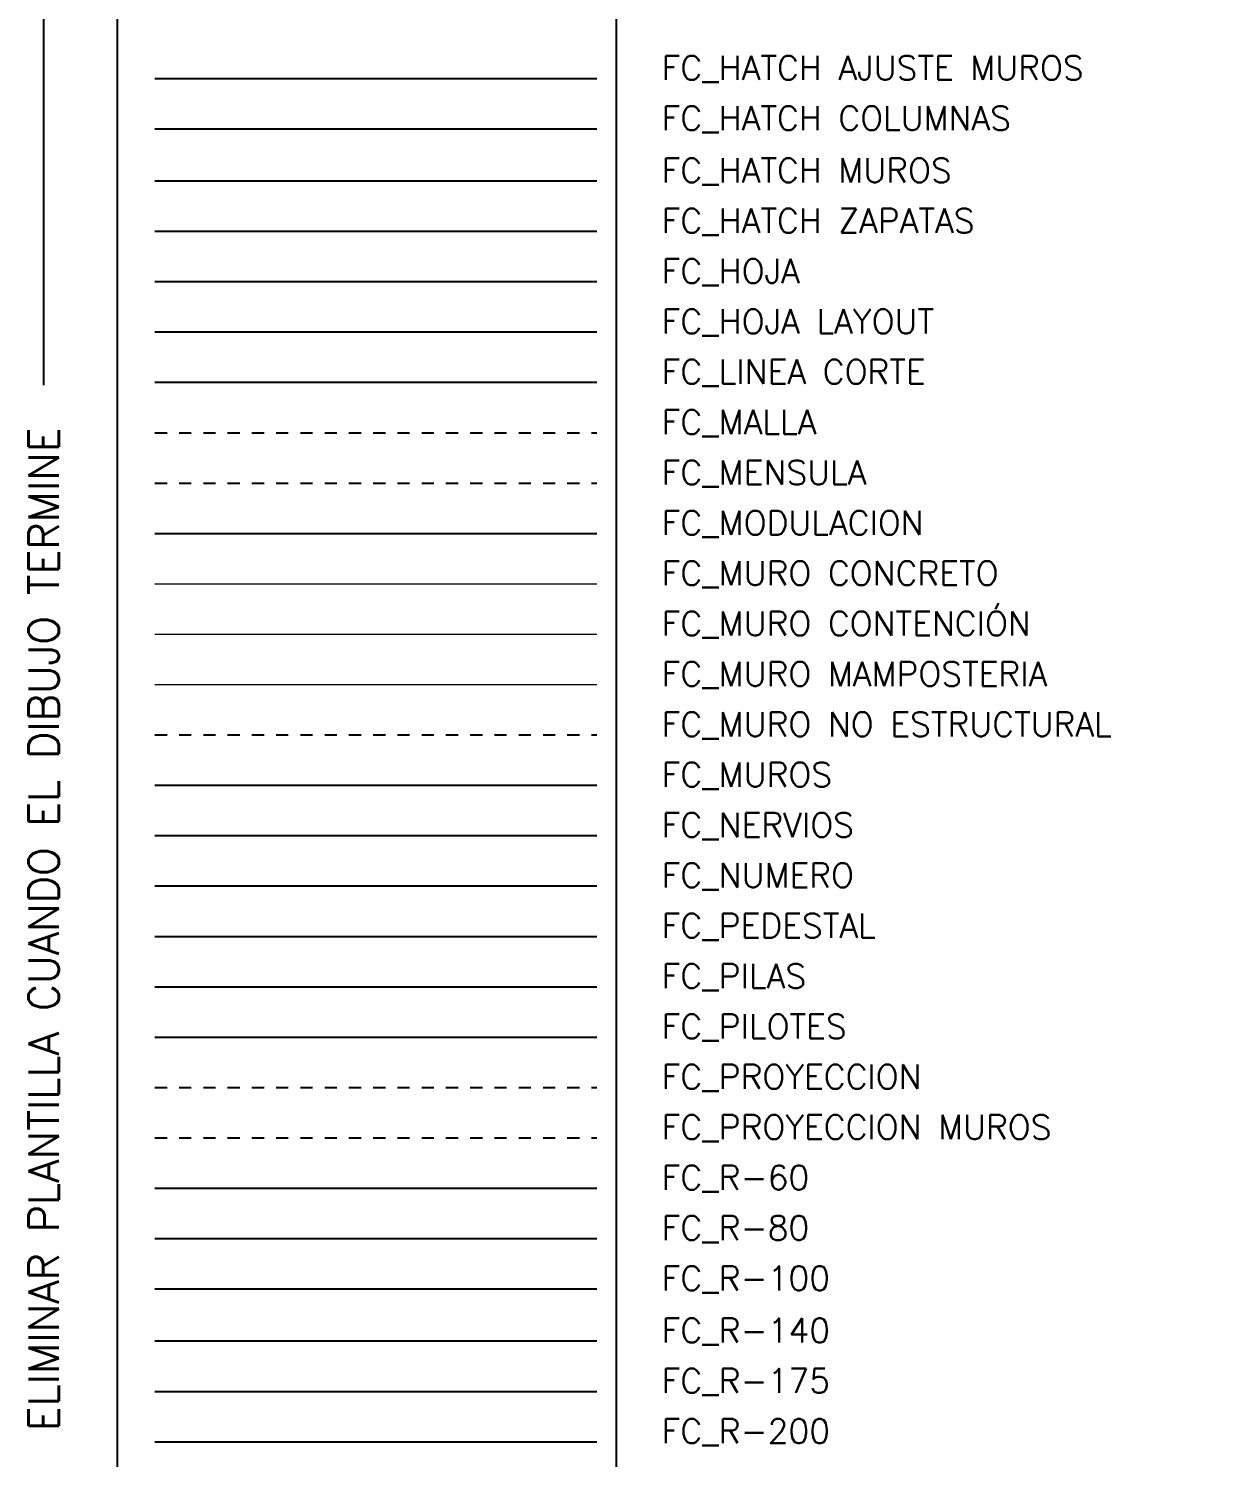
# Model space of a CAD drawing. Header units: millimetres. Extents: x -99999999 to 100000000, y -41 to 20.
# Drawn here: x -35.81 to -25.91, y -15.68 to -3.9 of the extents above; entities that cross this region are included whole.
import ezdxf

# ---------------------------------------------------------------- set-up
doc = ezdxf.new("R2010")
doc.units = ezdxf.units.MM
doc.header["$LTSCALE"] = 0.01
doc.linetypes.add('DASHED2', pattern=[0.375, 0.25, -0.125])
for name, color, linetype in [('FC_BORDES', 4, 'Continuous'), ('FC_HATCH AJUSTE MUROS', 253, 'Continuous'), ('FC_HATCH COLUMNAS', 253, 'Continuous'), ('FC_HATCH MUROS', 253, 'Continuous'), ('FC_HATCH ZAPATAS', 254, 'Continuous'), ('FC_LINEA CORTE', 1, 'Continuous'), ('FC_MALLA', 3, 'DASHED2'), ('FC_MENSULA PLANTA', 6, 'DASHED2'), ('FC_MODULACION', 6, 'Continuous'), ('FC_MURO NO ESTRUCTURAL', 6, 'DASHED2'), ('FC_MUROS', 7, 'Continuous'), ('FC_NERVIOS', 3, 'Continuous'), ('FC_NUMERO', 11, 'Continuous'), ('FC_PEDESTAL', 4, 'Continuous'), ('FC_PILAS', 5, 'Continuous'), ('FC_PILOTES', 150, 'Continuous'), ('FC_PROYECCION', 6, 'DASHED2'), ('FC_PROYECCION MUROS', 2, 'DASHED2'), ('FC_R-100', 12, 'Continuous'), ('FC_R-140', 2, 'Continuous'), ('FC_R-175', 5, 'Continuous'), ('FC_R-200', 5, 'Continuous'), ('FC_R-60', 11, 'Continuous'), ('FC_R-80', 11, 'Continuous')]:
    doc.layers.add(name, color=color, linetype=linetype)
for name, color, linetype, plot in [('FC_HOJA', 230, 'Continuous', False), ('FC_HOJA LAYOUT', 230, 'Continuous', False), ('FC_TEXTO NO IMPRIMIR', 252, 'Continuous', False)]:
    doc.layers.add(name, color=color, linetype=linetype, plot=plot)
for name, color, linetype, lineweight in [('FC_MURO CONCRETO', 7, 'Continuous', 0), ('FC_MURO CONTENCION', 7, 'Continuous', 15), ('FC_MURO MAMPOSTERIA', 4, 'Continuous', 0)]:
    doc.layers.add(name, color=color, linetype=linetype, lineweight=lineweight)
doc.styles.add('FC_TEXT1', font='romans.shx')

msp = doc.modelspace()

# ---------------------------------------------------------------- linework, layer by layer
at = {"layer": 'FC_BORDES', "ltscale": 1.5}
msp.add_lwpolyline([(-35.081, 10.729), (-14.944, 10.729), (-14.944, -32.468), (-35.081, -32.468)], close=True, dxfattribs=at)
msp.add_lwpolyline([(-30.966, -21.499), (-30.966, 9.329)], dxfattribs=at)
at = {"layer": 'FC_HATCH AJUSTE MUROS'}
msp.add_lwpolyline([(-34.773, -4.314), (-31.13, -4.314)], dxfattribs=at)
at = {"layer": 'FC_HATCH COLUMNAS'}
msp.add_lwpolyline([(-34.773, -4.729), (-31.13, -4.729)], dxfattribs=at)
at = {"layer": 'FC_HATCH MUROS'}
msp.add_lwpolyline([(-34.773, -5.159), (-31.13, -5.159)], dxfattribs=at)
at = {"layer": 'FC_HATCH ZAPATAS'}
msp.add_lwpolyline([(-34.773, -5.574), (-31.13, -5.574)], dxfattribs=at)
at = {"layer": 'FC_HOJA'}
msp.add_lwpolyline([(-34.773, -5.989), (-31.13, -5.989)], dxfattribs=at)
at = {"layer": 'FC_HOJA LAYOUT'}
msp.add_lwpolyline([(-34.773, -6.404), (-31.13, -6.404)], dxfattribs=at)
at = {"layer": 'FC_LINEA CORTE'}
msp.add_lwpolyline([(-34.773, -6.819), (-31.13, -6.819)], dxfattribs=at)
at = {"layer": 'FC_MALLA', "ltscale": 0.6}
msp.add_lwpolyline([(-34.773, -7.234), (-31.13, -7.234)], dxfattribs=at)
at = {"layer": 'FC_MENSULA PLANTA', "ltscale": 0.6}
msp.add_lwpolyline([(-34.773, -7.649), (-31.13, -7.649)], dxfattribs=at)
at = {"layer": 'FC_MODULACION'}
msp.add_lwpolyline([(-34.773, -8.065), (-31.13, -8.065)], dxfattribs=at)
at = {"layer": 'FC_MURO CONCRETO'}
msp.add_lwpolyline([(-34.773, -8.48), (-31.13, -8.48)], dxfattribs=at)
at = {"layer": 'FC_MURO CONTENCION'}
msp.add_lwpolyline([(-34.773, -8.895), (-31.13, -8.895)], dxfattribs=at)
at = {"layer": 'FC_MURO MAMPOSTERIA'}
msp.add_lwpolyline([(-34.773, -9.31), (-31.13, -9.31)], dxfattribs=at)
at = {"layer": 'FC_MURO NO ESTRUCTURAL', "ltscale": 0.6}
msp.add_lwpolyline([(-34.773, -9.725), (-31.13, -9.725)], dxfattribs=at)
at = {"layer": 'FC_MUROS'}
msp.add_lwpolyline([(-34.773, -10.14), (-31.13, -10.14)], dxfattribs=at)
at = {"layer": 'FC_NERVIOS'}
msp.add_lwpolyline([(-34.773, -10.555), (-31.13, -10.555)], dxfattribs=at)
at = {"layer": 'FC_NUMERO'}
msp.add_lwpolyline([(-34.773, -10.97), (-31.13, -10.97)], dxfattribs=at)
at = {"layer": 'FC_PEDESTAL'}
msp.add_lwpolyline([(-34.773, -11.385), (-31.13, -11.385)], dxfattribs=at)
at = {"layer": 'FC_PILAS'}
msp.add_lwpolyline([(-34.773, -11.8), (-31.13, -11.8)], dxfattribs=at)
at = {"layer": 'FC_PILOTES'}
msp.add_lwpolyline([(-34.773, -12.215), (-31.13, -12.215)], dxfattribs=at)
at = {"layer": 'FC_PROYECCION', "ltscale": 0.6}
msp.add_lwpolyline([(-34.773, -12.63), (-31.13, -12.63)], dxfattribs=at)
at = {"layer": 'FC_PROYECCION MUROS', "ltscale": 0.6}
msp.add_lwpolyline([(-34.773, -13.045), (-31.13, -13.045)], dxfattribs=at)
at = {"layer": 'FC_R-100'}
msp.add_lwpolyline([(-34.773, -14.29), (-31.13, -14.29)], dxfattribs=at)
at = {"layer": 'FC_R-140'}
msp.add_lwpolyline([(-34.773, -14.72), (-31.13, -14.72)], dxfattribs=at)
at = {"layer": 'FC_R-175'}
msp.add_lwpolyline([(-34.773, -15.135), (-31.13, -15.135)], dxfattribs=at)
at = {"layer": 'FC_R-200'}
msp.add_lwpolyline([(-34.773, -15.55), (-31.13, -15.55)], dxfattribs=at)
at = {"layer": 'FC_R-60'}
msp.add_lwpolyline([(-34.773, -13.46), (-31.13, -13.46)], dxfattribs=at)
at = {"layer": 'FC_R-80'}
msp.add_lwpolyline([(-34.773, -13.875), (-31.13, -13.875)], dxfattribs=at)
at = {"layer": 'FC_TEXTO NO IMPRIMIR'}
msp.add_lwpolyline([(-35.689, -6.842), (-35.689, 10.314), (-35.295, 10.314)], dxfattribs=at)

# ---------------------------------------------------------------- texts
at = {"layer": 'FC_R-80', "char_height": 0.2, "attachment_point": 7, "style": 'FC_TEXT1'}
for s, insert in [('FC_HATCH AJUSTE MUROS', (-30.595, -4.346)), ('FC_HATCH COLUMNAS', (-30.595, -4.761)), ('FC_HATCH MUROS', (-30.595, -5.191)), ('FC_HATCH ZAPATAS', (-30.595, -5.606)), ('FC_HOJA', (-30.595, -6.021)), ('FC_HOJA LAYOUT', (-30.595, -6.436)), ('FC_LINEA CORTE', (-30.595, -6.851)), ('FC_MALLA', (-30.595, -7.266)), ('FC_MENSULA', (-30.595, -7.681)), ('FC_MODULACION', (-30.595, -8.096)), ('FC_MURO CONCRETO', (-30.595, -8.511)), ('FC_MURO CONTENCIÓN', (-30.595, -8.926)), ('FC_MURO MAMPOSTERIA', (-30.595, -9.341)), ('FC_MURO NO ESTRUCTURAL', (-30.595, -9.756)), ('FC_MUROS', (-30.595, -10.171)), ('FC_NERVIOS', (-30.595, -10.586)), ('FC_NUMERO', (-30.595, -11.001)), ('FC_PEDESTAL', (-30.595, -11.416)), ('FC_PILAS', (-30.595, -11.831)), ('FC_PILOTES', (-30.595, -12.246)), ('FC_PROYECCION', (-30.595, -12.661)), ('FC_PROYECCION MUROS', (-30.595, -13.076)), ('FC_R-60', (-30.595, -13.492)), ('FC_R-80', (-30.595, -13.907)), ('FC_R-100', (-30.595, -14.322)), ('FC_R-140', (-30.595, -14.752)), ('FC_R-175', (-30.595, -15.167)), ('FC_R-200', (-30.595, -15.582))]:
    msp.add_mtext(s, dxfattribs=dict(at, insert=insert))
at = {"layer": 'FC_TEXTO NO IMPRIMIR', "insert": (-35.689, -11.327), "char_height": 0.25, "width": 9.46679, "attachment_point": 5, "rotation": 90, "style": 'FC_TEXT1'}
msp.add_mtext('ELIMINAR PLANTILLA CUANDO EL DIBUJO TERMINE', dxfattribs=at)

doc.saveas('drawing.dxf')
